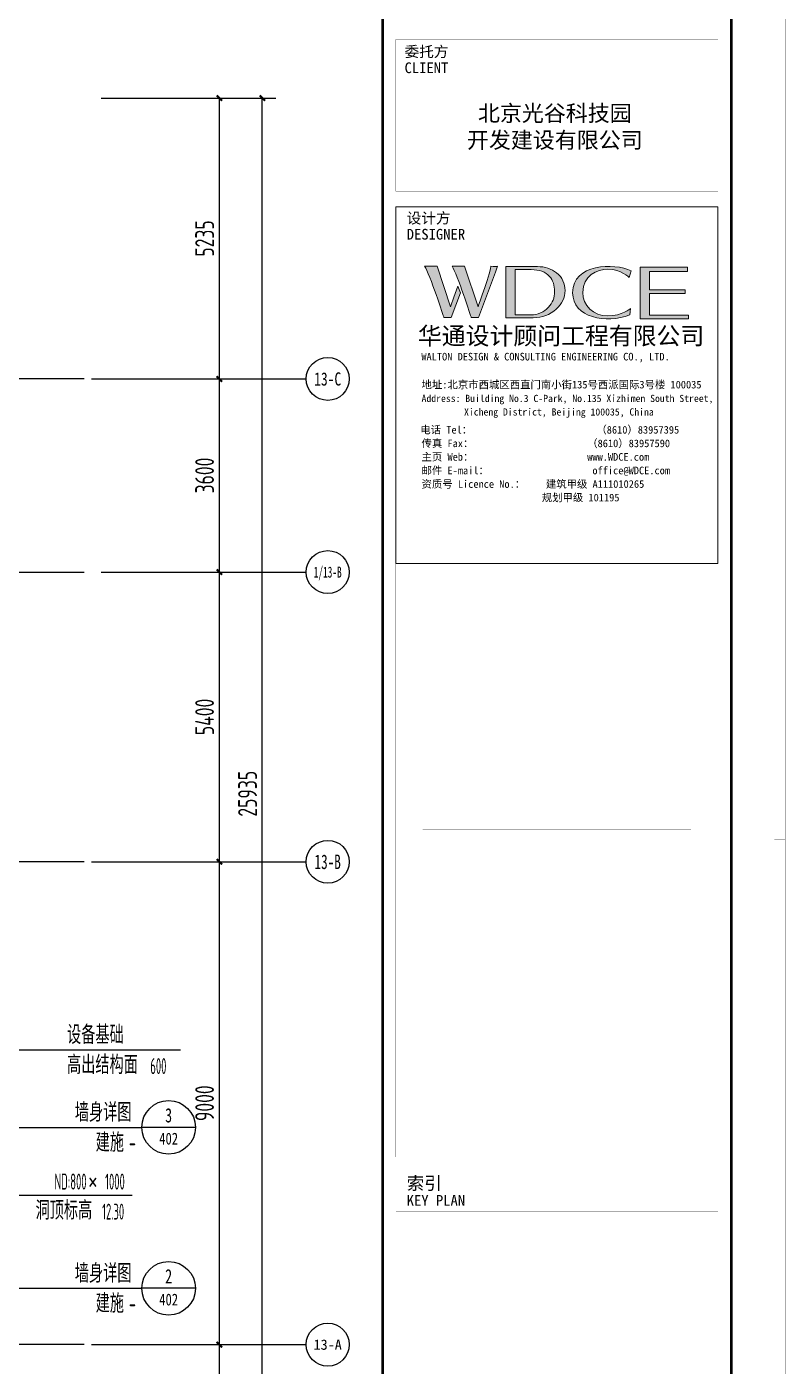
# Model space of a CAD drawing. Extents: x -228436 to 200315, y -41539 to 163917.
# Drawn here: x 59337 to 73468, y 124398 to 149364 of the extents above; entities that cross this region are included whole.
import ezdxf
from ezdxf.enums import TextEntityAlignment as Align

# ---------------------------------------------------------------- set-up
doc = ezdxf.new("R2010")
doc.units = 0
doc.header["$LTSCALE"] = 1000
doc.header["$MEASUREMENT"] = 0
doc.linetypes.add('X-104 13#平面$0$DOTE', pattern=[2.42, 2, -0.2, 0.02, -0.2])
for name, color, linetype in [('01-标注_符号', 200, 'Continuous'), ('02-TEXT_标注', 130, 'Continuous'), ('AXIS_TEXT', 7, 'Continuous'), ('X-104 13#平面$0$01-标注_符号', 200, 'Continuous'), ('X-104 13#平面$0$01-标注_轴线坐标', 132, 'Continuous'), ('X-104 13#平面$0$02-TEXT_标注', 130, 'Continuous'), ('X-104 13#平面$0$02-TEXT_轴号', 7, 'Continuous'), ('X-104 13#平面$0$A_AXIS-轴线', 36, 'X-104 13#平面$0$DOTE')]:
    doc.layers.add(name, color=color, linetype=linetype)
doc.styles.add('_TCH_DIM', font='ros1.shx', dxfattribs={"width": 0.8, "bigfont": 'jd.shx'})
doc.styles.add('COMPLEX', font='COMPLEX')
doc.styles.add('X-104 13#平面$0$_TCH_AXIS', font='STXIHEI_0.TTF', dxfattribs={"width": 0.75})
doc.styles.add('X-104 13#平面$0$_TCH_DIM', font='ros1.shx', dxfattribs={"width": 0.8, "bigfont": 'jd.shx'})
doc.styles.add('X-104 13#平面$0$_TCH_DIM_T3', font='ros1.shx', dxfattribs={"width": 0.8, "bigfont": 'jd.shx'})
doc.styles.add('X-104 13#平面$0$_TCH_LABEL', font='STXIHEI_0.TTF', dxfattribs={"width": 0.75})
doc.styles.add('图签信息$0$hwxh', font='STXIHEI_0.TTF')
doc.styles.add('图签信息$0$华文细黑', font='STXIHEI_0.TTF', dxfattribs={"height": 10})
doc.dimstyles.new('X-104 13#平面$0$_TCH_ARCH&&100', dxfattribs={"dimtxt": 350, "dimasz": 100, "dimexe": 250, "dimexo": 300, "dimgap": 100, "dimtad": 1, "dimdec": 0, "dimzin": 0, "dimdsep": 46, "dimtxsty": 'X-104 13#平面$0$_TCH_DIM_T3', "dimblk": 'X-104 13#平面$0$_ArchTick', "dimcen": 0.09, "dimclrt": 7, "dimazin": 2, "dimtfac": 1, "dimtdec": 0, "dimtix": 1, "dimtmove": 2, "dimatfit": 3, "dimfxl": 0, "dimtolj": 1, "dimtzin": 0, "dimarcsym": 0})

# ---------------------------------------------------------------- blocks, each defined once
blk = doc.blocks.new('图框-A1')
for points, const_width in [([(0, 0), (841, 0), (841, 594), (0, 594)], 0.05), ([(766, 584), (25, 584), (25, 10), (766, 10)], 0.5)]:
    blk.add_lwpolyline(points, close=True, dxfattribs=dict(const_width=const_width))
at = {"const_width": 0.05}
blk.add_lwpolyline([(841, 297), (839, 297)], dxfattribs=at)
blk = doc.blocks.new('_AXISO')
blk.add_circle((0, 0), 0.5)
at = {"layer": 'AXIS_TEXT', "style": 'COMPLEX', "width": 1.041667}
blk.add_attdef('A', text='', height=0.56, dxfattribs=at).set_placement((-0.25, -0.28), (0.25, -0.28), align=Align.FIT)
blk = doc.blocks.new('X-104 13#平面$0$_ArchTick')
at = {"color": 0, "linetype": 'ByBlock', "const_width": 0.4}
blk.add_lwpolyline([(-0.5, -0.5), (0.5, 0.5)], dxfattribs=at)
blk = doc.blocks.new('*D793')
at = {"layer": 'Defpoints', "color": 0, "transparency": 16777216}
for p in [(60425, 23235), (63725, 23235), (60425, -2700)]:
    blk.add_point(p, dxfattribs=at)
at = {"layer": 'X-104 13#平面$0$01-标注_轴线坐标', "color": 0, "lineweight": -2, "transparency": 16777216}
for p, q in [((60725, 23235), (63975, 23235)), ((63725, -2700), (63725, 23235)), ((60725, -2700), (63975, -2700))]:
    blk.add_line(p, q, dxfattribs=at)
at = {"layer": 'X-104 13#平面$0$01-标注_轴线坐标', "color": 0, "lineweight": -2, "transparency": 16777216, "xscale": 100, "yscale": 100, "zscale": 100}
for p, rotation in [((63725, 23235), 90), ((63725, -2700), 270)]:
    blk.add_blockref('X-104 13#平面$0$_ArchTick', p, dxfattribs=dict(at, rotation=rotation))
at = {"layer": 'X-104 13#平面$0$01-标注_轴线坐标', "color": 7, "transparency": 16777216, "insert": (63450, 10268), "char_height": 350, "attachment_point": 5, "rotation": 90, "style": 'X-104 13#平面$0$_TCH_DIM_T3'}
blk.add_mtext('\\A1;25935', dxfattribs=at)
blk = doc.blocks.new('*D794')
at = {"layer": 'Defpoints', "color": 0, "transparency": 16777216}
for p in [(60425, 0), (62925, 0), (60425, -2700)]:
    blk.add_point(p, dxfattribs=at)
at = {"layer": 'X-104 13#平面$0$01-标注_轴线坐标', "color": 0, "lineweight": -2, "transparency": 16777216}
for p, q in [((60725, 0), (63175, 0)), ((62925, -2700), (62925, 0)), ((60725, -2700), (63175, -2700))]:
    blk.add_line(p, q, dxfattribs=at)
at = {"layer": 'X-104 13#平面$0$01-标注_轴线坐标', "color": 0, "lineweight": -2, "transparency": 16777216, "xscale": 100, "yscale": 100, "zscale": 100}
for p, rotation in [((62925, 0), 90), ((62925, -2700), 270)]:
    blk.add_blockref('X-104 13#平面$0$_ArchTick', p, dxfattribs=dict(at, rotation=rotation))
at = {"layer": 'X-104 13#平面$0$01-标注_轴线坐标', "color": 7, "transparency": 16777216, "insert": (62650, -1350), "char_height": 350, "attachment_point": 5, "rotation": 90, "style": 'X-104 13#平面$0$_TCH_DIM_T3'}
blk.add_mtext('\\A1;2700', dxfattribs=at)
blk = doc.blocks.new('*D795')
at = {"layer": 'Defpoints', "color": 0, "transparency": 16777216}
for p in [(60425, 9000), (62925, 9000), (60425, 0)]:
    blk.add_point(p, dxfattribs=at)
at = {"layer": 'X-104 13#平面$0$01-标注_轴线坐标', "color": 0, "lineweight": -2, "transparency": 16777216}
for p, q in [((60725, 9000), (63175, 9000)), ((62925, 0), (62925, 9000)), ((60725, 0), (63175, 0))]:
    blk.add_line(p, q, dxfattribs=at)
at = {"layer": 'X-104 13#平面$0$01-标注_轴线坐标', "color": 0, "lineweight": -2, "transparency": 16777216, "xscale": 100, "yscale": 100, "zscale": 100}
for p, rotation in [((62925, 9000), 90), ((62925, 0), 270)]:
    blk.add_blockref('X-104 13#平面$0$_ArchTick', p, dxfattribs=dict(at, rotation=rotation))
at = {"layer": 'X-104 13#平面$0$01-标注_轴线坐标', "color": 7, "transparency": 16777216, "insert": (62650, 4500), "char_height": 350, "attachment_point": 5, "rotation": 90, "style": 'X-104 13#平面$0$_TCH_DIM_T3'}
blk.add_mtext('\\A1;9000', dxfattribs=at)
blk = doc.blocks.new('*D796')
at = {"layer": 'Defpoints', "color": 0, "transparency": 16777216}
for p in [(60425, 14400), (62925, 14400), (60425, 9000)]:
    blk.add_point(p, dxfattribs=at)
at = {"layer": 'X-104 13#平面$0$01-标注_轴线坐标', "color": 0, "lineweight": -2, "transparency": 16777216}
for p, q in [((60725, 14400), (63175, 14400)), ((62925, 9000), (62925, 14400)), ((60725, 9000), (63175, 9000))]:
    blk.add_line(p, q, dxfattribs=at)
at = {"layer": 'X-104 13#平面$0$01-标注_轴线坐标', "color": 0, "lineweight": -2, "transparency": 16777216, "xscale": 100, "yscale": 100, "zscale": 100}
for p, rotation in [((62925, 14400), 90), ((62925, 9000), 270)]:
    blk.add_blockref('X-104 13#平面$0$_ArchTick', p, dxfattribs=dict(at, rotation=rotation))
at = {"layer": 'X-104 13#平面$0$01-标注_轴线坐标', "color": 7, "transparency": 16777216, "insert": (62650, 11700), "char_height": 350, "attachment_point": 5, "rotation": 90, "style": 'X-104 13#平面$0$_TCH_DIM_T3'}
blk.add_mtext('\\A1;5400', dxfattribs=at)
blk = doc.blocks.new('*D797')
at = {"layer": 'Defpoints', "color": 0, "transparency": 16777216}
for p in [(60425, 18000), (62925, 18000), (60425, 14400)]:
    blk.add_point(p, dxfattribs=at)
at = {"layer": 'X-104 13#平面$0$01-标注_轴线坐标', "color": 0, "lineweight": -2, "transparency": 16777216}
for p, q in [((60725, 18000), (63175, 18000)), ((62925, 14400), (62925, 18000)), ((60725, 14400), (63175, 14400))]:
    blk.add_line(p, q, dxfattribs=at)
at = {"layer": 'X-104 13#平面$0$01-标注_轴线坐标', "color": 0, "lineweight": -2, "transparency": 16777216, "xscale": 100, "yscale": 100, "zscale": 100}
for p, rotation in [((62925, 18000), 90), ((62925, 14400), 270)]:
    blk.add_blockref('X-104 13#平面$0$_ArchTick', p, dxfattribs=dict(at, rotation=rotation))
at = {"layer": 'X-104 13#平面$0$01-标注_轴线坐标', "color": 7, "transparency": 16777216, "insert": (62650, 16200), "char_height": 350, "attachment_point": 5, "rotation": 90, "style": 'X-104 13#平面$0$_TCH_DIM_T3'}
blk.add_mtext('\\A1;3600', dxfattribs=at)
blk = doc.blocks.new('*D798')
at = {"layer": 'Defpoints', "color": 0, "transparency": 16777216}
for p in [(60425, 23235), (62925, 23235), (60425, 18000)]:
    blk.add_point(p, dxfattribs=at)
at = {"layer": 'X-104 13#平面$0$01-标注_轴线坐标', "color": 0, "lineweight": -2, "transparency": 16777216}
for p, q in [((60725, 23235), (63175, 23235)), ((62925, 18000), (62925, 23235)), ((60725, 18000), (63175, 18000))]:
    blk.add_line(p, q, dxfattribs=at)
at = {"layer": 'X-104 13#平面$0$01-标注_轴线坐标', "color": 0, "lineweight": -2, "transparency": 16777216, "xscale": 100, "yscale": 100, "zscale": 100}
for p, rotation in [((62925, 23235), 90), ((62925, 18000), 270)]:
    blk.add_blockref('X-104 13#平面$0$_ArchTick', p, dxfattribs=dict(at, rotation=rotation))
at = {"layer": 'X-104 13#平面$0$01-标注_轴线坐标', "color": 7, "transparency": 16777216, "insert": (62650, 20618), "char_height": 350, "attachment_point": 5, "rotation": 90, "style": 'X-104 13#平面$0$_TCH_DIM_T3'}
blk.add_mtext('\\A1;5235', dxfattribs=at)
blk = doc.blocks.new('图签信息$0$logo2')
h = blk.add_hatch(color=7)
h.paths.add_polyline_path([(19.021, -7.36), (15.845, -7.36), (15.845, -3.972), (18.974, -3.972), (18.974, -4.243), (16.461, -4.243), (16.461, -5.448), (18.811, -5.448), (18.811, -5.686), (16.474, -5.686), (16.474, -7.116), (19.021, -7.116)])
edge = h.paths.add_edge_path()
edge.add_spline(control_points=[(15.259, -4.206), (15.259, -4.206), (15.127, -4.646), (15.127, -4.646), (15.127, -4.646), (14.62, -4.101), (13.734, -4.101), (13.035, -4.101), (12.071, -4.537), (12.076, -5.621), (12.08, -6.488), (12.766, -7.164), (13.734, -7.168), (14.656, -7.172), (15.227, -6.68), (15.227, -6.68), (15.227, -6.68), (15.164, -7.108), (15.164, -7.108), (13.632, -7.703), (11.417, -7.291), (11.411, -5.643), (11.404, -3.721), (14.157, -3.665), (15.259, -4.206)], knot_values=[0, 0, 0, 0, 1, 1, 1, 2, 2, 2, 3, 3, 3, 4, 4, 4, 5, 5, 5, 6, 6, 6, 7, 7, 7, 8, 8, 8, 8], degree=3, periodic=0)
edge = h.paths.add_edge_path(flags=16)
edge.add_spline(control_points=[(10.229, -5.566), (10.229, -5.16), (10.12, -4.83), (9.897, -4.576), (9.63, -4.273), (9.228, -4.122), (8.69, -4.122), (8.69, -4.122), (7.638, -4.122), (7.638, -4.122), (7.638, -4.122), (7.638, -7.098), (7.638, -7.098), (7.638, -7.098), (8.663, -7.098), (8.663, -7.098), (9.133, -7.098), (9.519, -6.934), (9.823, -6.604), (10.095, -6.309), (10.229, -5.964), (10.229, -5.566)], knot_values=[0, 0, 0, 0, 1, 1, 1, 2, 2, 2, 3, 3, 3, 4, 4, 4, 5, 5, 5, 6, 6, 6, 7, 7, 7, 7], degree=3, periodic=0)
edge = h.paths.add_edge_path()
edge.add_spline(control_points=[(10.919, -5.505), (10.919, -5.962), (10.725, -6.366), (10.336, -6.719), (9.92, -7.098), (9.414, -7.288), (8.817, -7.288), (8.817, -7.288), (7.028, -7.288), (7.028, -7.288), (7.028, -7.288), (7.028, -3.925), (7.028, -3.925), (7.028, -3.925), (9.095, -3.925), (9.095, -3.925), (9.593, -3.925), (10.015, -4.063), (10.363, -4.34), (10.733, -4.637), (10.919, -5.026), (10.919, -5.505)], knot_values=[0, 0, 0, 0, 1, 1, 1, 2, 2, 2, 3, 3, 3, 4, 4, 4, 5, 5, 5, 6, 6, 6, 7, 7, 7, 7], degree=3, periodic=0)
at = {"lineweight": 0}
blk.add_lwpolyline([(19.021, -7.36), (15.845, -7.36), (15.845, -3.972), (18.974, -3.972), (18.974, -4.243), (16.461, -4.243), (16.461, -5.448), (18.811, -5.448), (18.811, -5.686), (16.474, -5.686), (16.474, -7.116), (19.021, -7.116), (19.021, -7.36)], dxfattribs=at)
for points, knots in [([(10.919, -5.505), (10.919, -5.962), (10.725, -6.366), (10.336, -6.719), (9.92, -7.098), (9.414, -7.288), (8.817, -7.288), (8.817, -7.288), (7.028, -7.288), (7.028, -7.288), (7.028, -7.288), (7.028, -3.925), (7.028, -3.925), (7.028, -3.925), (9.095, -3.925), (9.095, -3.925), (9.593, -3.925), (10.015, -4.063), (10.363, -4.34), (10.733, -4.637), (10.919, -5.026), (10.919, -5.505)], [0, 0, 0, 0, 1, 1, 1, 2, 2, 2, 3, 3, 3, 4, 4, 4, 5, 5, 5, 6, 6, 6, 7, 7, 7, 7]), ([(10.229, -5.566), (10.229, -5.16), (10.12, -4.83), (9.897, -4.576), (9.63, -4.273), (9.228, -4.122), (8.69, -4.122), (8.69, -4.122), (7.638, -4.122), (7.638, -4.122), (7.638, -4.122), (7.638, -7.098), (7.638, -7.098), (7.638, -7.098), (8.663, -7.098), (8.663, -7.098), (9.133, -7.098), (9.519, -6.934), (9.823, -6.604), (10.095, -6.309), (10.229, -5.964), (10.229, -5.566)], [0, 0, 0, 0, 1, 1, 1, 2, 2, 2, 3, 3, 3, 4, 4, 4, 5, 5, 5, 6, 6, 6, 7, 7, 7, 7]), ([(15.259, -4.206), (15.259, -4.206), (15.127, -4.646), (15.127, -4.646), (15.127, -4.646), (14.62, -4.101), (13.734, -4.101), (13.035, -4.101), (12.071, -4.537), (12.076, -5.621), (12.08, -6.488), (12.766, -7.164), (13.734, -7.168), (14.656, -7.172), (15.227, -6.68), (15.227, -6.68), (15.227, -6.68), (15.164, -7.108), (15.164, -7.108), (13.632, -7.703), (11.417, -7.291), (11.411, -5.643), (11.404, -3.721), (14.157, -3.665), (15.259, -4.206)], [0, 0, 0, 0, 1, 1, 1, 2, 2, 2, 3, 3, 3, 4, 4, 4, 5, 5, 5, 6, 6, 6, 7, 7, 7, 8, 8, 8, 8])]:
    blk.add_open_spline(points, degree=3, knots=knots, dxfattribs=at)
blk = doc.blocks.new('图签信息$0$logo1')
h = blk.add_hatch(color=8)
edge = h.paths.add_edge_path()
edge.add_spline(control_points=[(3.863, -5.205), (3.635, -5.88), (3.386, -6.562), (3.386, -6.562), (3.386, -6.562), (2.503, -3.908), (2.503, -3.908), (2.503, -3.908), (1.802, -3.905), (1.687, -3.908), (2.021, -4.386), (2.952, -7.271), (2.952, -7.271), (2.952, -7.271), (3.437, -7.271), (3.437, -7.271), (3.437, -7.271), (4.032, -5.659), (4.032, -5.659), (4.032, -5.659), (3.863, -5.205), (3.863, -5.205)], knot_values=[0, 0, 0, 0, 1, 1, 1, 2, 2, 2, 3, 3, 3, 4, 4, 4, 5, 5, 5, 6, 6, 6, 7, 7, 7, 7], degree=3, periodic=0)
h = blk.add_hatch(color=7)
edge = h.paths.add_edge_path()
edge.add_spline(control_points=[(6.038, -3.908), (6.09, -4.101), (5.198, -6.562), (5.198, -6.562), (5.198, -6.562), (4.302, -3.908), (4.302, -3.908), (4.302, -3.908), (3.6, -3.905), (3.486, -3.908), (3.821, -4.386), (4.751, -7.271), (4.751, -7.271), (4.751, -7.271), (5.236, -7.271), (5.236, -7.271), (5.236, -7.271), (6.333, -4.3), (6.333, -4.3), (6.333, -4.3), (6.482, -3.908), (6.482, -3.908), (6.482, -3.908), (6.214, -3.914), (6.038, -3.908)], knot_values=[0, 0, 0, 0, 1, 1, 1, 2, 2, 2, 3, 3, 3, 4, 4, 4, 5, 5, 5, 6, 6, 6, 7, 7, 7, 8, 8, 8, 8], degree=3, periodic=0)
at = {"color": 8, "lineweight": 0}
blk.add_open_spline([(3.863, -5.205), (3.635, -5.88), (3.386, -6.562), (3.386, -6.562), (3.386, -6.562), (2.503, -3.908), (2.503, -3.908), (2.503, -3.908), (1.802, -3.905), (1.687, -3.908), (2.021, -4.386), (2.952, -7.271), (2.952, -7.271), (2.952, -7.271), (3.437, -7.271), (3.437, -7.271), (3.437, -7.271), (4.032, -5.659), (4.032, -5.659), (4.032, -5.659), (3.863, -5.205), (3.863, -5.205)], degree=3, knots=[0, 0, 0, 0, 1, 1, 1, 2, 2, 2, 3, 3, 3, 4, 4, 4, 5, 5, 5, 6, 6, 6, 7, 7, 7, 7], dxfattribs=at)
at = {"lineweight": 0}
blk.add_open_spline([(6.038, -3.908), (6.09, -4.101), (5.198, -6.562), (5.198, -6.562), (5.198, -6.562), (4.302, -3.908), (4.302, -3.908), (4.302, -3.908), (3.6, -3.905), (3.486, -3.908), (3.821, -4.386), (4.751, -7.271), (4.751, -7.271), (4.751, -7.271), (5.236, -7.271), (5.236, -7.271), (5.236, -7.271), (6.333, -4.3), (6.333, -4.3), (6.333, -4.3), (6.482, -3.908), (6.482, -3.908), (6.482, -3.908), (6.214, -3.914), (6.038, -3.908)], degree=3, knots=[0, 0, 0, 0, 1, 1, 1, 2, 2, 2, 3, 3, 3, 4, 4, 4, 5, 5, 5, 6, 6, 6, 7, 7, 7, 8, 8, 8, 8], dxfattribs=at)
blk.add_blockref('图签信息$0$logo2', (0, 0))
blk = doc.blocks.new('图签信息$0$时间-logo')
at = {"layer": 'Defpoints', "lineweight": 0}
blk.add_lwpolyline([(0, -23.457), (-21.166, -23.457), (-21.166, 0), (0, 0), (0, -23.457)], dxfattribs=at)
blk.add_blockref('图签信息$0$logo1', (-20.967, 0))
at = {"style": '图签信息$0$hwxh'}
for s, height, p in [('华通设计顾问工程有限公司 ', 1.15, (-19.726, -9.054)), ('WALTON DESIGN & CONSULTING ENGINEERING CO., LTD.', 0.5, (-19.497, -10.096)), ('地址:北京市西城区西直门南小街135号西派国际3号楼 100035', 0.5, (-19.485, -11.936)), ('Address: Building No.3 C-Park, No.135 Xizhimen South Street, ', 0.47, (-19.485, -12.827)), ('Xicheng District, Beijing 100035, China ', 0.47, (-16.691, -13.718)), ('电话 Tel：                        （8610）83957395 ', 0.5, (-19.564, -14.906)), ('传真 Fax：                      （8610）83957590 ', 0.5, (-19.485, -15.798)), ('主页 Web：                      www.WDCE.com ', 0.5, (-19.485, -16.689)), ('邮件 E-mail：                    office@WDCE.com ', 0.5, (-19.485, -17.58)), ('资质号 Licence No.：    建筑甲级 A111010265 ', 0.5, (-19.485, -18.472)), ('   规划甲级 101195', 0.5, (-12.602, -19.363))]:
    blk.add_text(s, height=height, dxfattribs=at).set_placement(p)
blk = doc.blocks.new('图签信息')
at = {"const_width": 0.5}
blk.add_lwpolyline([(-65, 0), (0, 0), (0, 500.5), (-65, 500.5)], close=True, dxfattribs=at)
at = {"const_width": 0.05}
for points in [[(-2.5, 407.85), (-2.5, 436.12), (-62.5, 436.12), (-62.5, 407.85)], [(-62.5, 407.85), (-2.5, 407.85)], [(-62.5, 404.92), (-62.5, 227.83)], [(-62.5, 404.92), (-2.5, 404.92)], [(-62.5, 227.83), (-2.5, 227.83), (-2.5, 404.92)], [(-57.5, 338.36), (-7.5, 338.36)], [(-57.5, 288.83), (-7.5, 288.83)], [(-57.5, 234.85), (-7.5, 234.85)], [(-62.5, 227.83), (-2.5, 227.83)], [(-62.5, 217.74), (-2.5, 217.74)]]:
    blk.add_lwpolyline(points, dxfattribs=at)
at = {"ltscale": 0.001, "xscale": 2.834689937531525, "yscale": 2.834689937531525, "zscale": 2.834689937531525}
blk.add_blockref('图签信息$0$时间-logo', (-2.5, 404.92), dxfattribs=at)
at = {"style": '图签信息$0$华文细黑'}
for s, height, p in [('委托方', 2, (-60.9, 434.86)), ('CLIENT', 2, (-60.9, 431.86)), ('设计方', 2, (-60.5, 403.83)), ('DESIGNER', 2, (-60.5, 400.83)), ('索引', 2.4, (-60.5, 224.14)), ('KEY PLAN', 2, (-60.5, 220.74))]:
    blk.add_text(s, height=height, dxfattribs=at).set_placement(p, align=Align.TOP_LEFT)
at = {"color": 4, "ltscale": 0.001, "insert": (-32.9, 419.71), "char_height": 3, "width": 58.4895, "attachment_point": 5, "style": '图签信息$0$华文细黑'}
blk.add_mtext('北京光谷科技园\\P开发建设有限公司', dxfattribs=at)
blk = doc.blocks.new('图签-A1')
at = {"color": 2}
blk.add_blockref('图签信息', (0, 0), dxfattribs=at)
blk = doc.blocks.new('X-104 13#平面$0$zzzzx')
at = {"layer": 'X-104 13#平面$0$01-标注_轴线坐标'}
for p, q in [((60543.5, 18000), (64543.5, 18000)), ((61784.1, 14400), (64543.5, 14400)), ((60543.5, 9000), (64543.5, 9000)), ((60543.5, 0), (64543.5, 0))]:
    blk.add_line(p, q, dxfattribs=at)
at = {"layer": 'X-104 13#平面$0$A_AXIS-轴线', "linetype": 'X-104 13#平面$0$DOTE'}
for p, q in [((60408.4, 18000), (-2925, 18000)), ((60408.4, 9000), (-2925, 9000)), ((60408.4, 0), (-2925, 0))]:
    blk.add_line(p, q, dxfattribs=at)
at = {"layer": 'X-104 13#平面$0$01-标注_轴线坐标'}
ref = blk.add_blockref('_AXISO', (64943.5, 18000), dxfattribs=dict(at, xscale=800, yscale=800, zscale=800))
ref.add_attrib('A', '13-C', dxfattribs={"layer": 'X-104 13#平面$0$02-TEXT_轴号', "height": 246.19, "style": 'X-104 13#平面$0$_TCH_AXIS', "width": 0.90321}).set_placement((64692, 17876.9), (65195, 17876.9), align=Align.FIT)
ref = blk.add_blockref('_AXISO', (64943.5, 14400), dxfattribs=dict(at, xscale=800, yscale=800, zscale=800))
ref.add_attrib('A', '1/13-B', dxfattribs={"layer": 'X-104 13#平面$0$02-TEXT_轴号', "height": 206.12, "style": 'X-104 13#平面$0$_TCH_AXIS', "width": 0.837263}).set_placement((64683.1, 14296.9), (65203.8, 14296.9), align=Align.FIT)
ref = blk.add_blockref('_AXISO', (64943.5, 9000), dxfattribs=dict(at, xscale=800, yscale=800, zscale=800))
ref.add_attrib('A', '13-B', dxfattribs={"layer": 'X-104 13#平面$0$02-TEXT_轴号', "height": 271, "style": 'X-104 13#平面$0$_TCH_AXIS', "width": 0.894301}).set_placement((64698.4, 8864.5), (65188.5, 8864.5), align=Align.FIT)
ref = blk.add_blockref('_AXISO', (64943.5, 0), dxfattribs=dict(at, xscale=800, yscale=800, zscale=800))
ref.add_attrib('A', '13-A', dxfattribs={"layer": 'X-104 13#平面$0$02-TEXT_轴号', "height": 191.38, "style": 'X-104 13#平面$0$_TCH_AXIS', "width": 1.256422}).set_placement((64680.3, -95.7), (65206.6, -95.7), align=Align.FIT)
for p1, p2, distance, picture, middle in [((60425, -2700), (60425, 23235.1), -3300, '*D793', (63450, 10267.5)), ((60425, 18000), (60425, 23235.1), -2500, '*D798', (62650, 20617.5)), ((60425, 14400), (60425, 18000), -2500, '*D797', (62650, 16200)), ((60425, 9000), (60425, 14400), -2500, '*D796', (62650, 11700)), ((60425, 0), (60425, 9000), -2500, '*D795', (62650, 4500)), ((60425, -2700), (60425, 0), -2500, '*D794', (62650, -1350))]:
    dim = blk.add_aligned_dim(p1=p1, p2=p2, distance=distance, dimstyle='X-104 13#平面$0$_TCH_ARCH&&100', dxfattribs=at)
    dim.commit()
    dim.dimension.update_dxf_attribs({"geometry": picture, "text_midpoint": middle})
blk = doc.blocks.new('X-104 13#平面')
at = {"layer": 'X-104 13#平面$0$01-标注_符号'}
for p, q in [((57250, 128850), (59896, 128850)), ((59896, 128850), (61480.2, 128850)), ((62480.2, 128850), (61480.2, 128850)), ((57250, 125850), (59896, 125850)), ((59896, 125850), (61480.2, 125850)), ((62480.2, 125850), (61480.2, 125850))]:
    blk.add_line(p, q, dxfattribs=at)
for centre in [(61980.2, 128850), (61980.2, 125850)]:
    blk.add_circle(centre, 500, dxfattribs=at)
at = {"layer": 'X-104 13#平面$0$A_AXIS-轴线', "linetype": 'X-104 13#平面$0$DOTE'}
blk.add_line((39500, 139200), (60408.4, 139200), dxfattribs=at)
at = {"xscale": 100, "yscale": 100, "zscale": 100}
for name, p in [('图框-A1', (-10634.5, 104514.8)), ('图签-A1', (72465.5, 105514.8))]:
    blk.add_blockref(name, p, dxfattribs=at)
blk.add_blockref('X-104 13#平面$0$zzzzx', (0, 124800))
at = {"layer": 'X-104 13#平面$0$02-TEXT_标注', "style": 'X-104 13#平面$0$_TCH_DIM'}
for s, height, width, p in [('墙身详图', 347.29, 0.8, (60231.3, 128955)), ('建施', 347.29, 0.8, (60620, 128395)), ('-', 350, 0.64, (61240.8, 128395)), ('墙身详图', 347.29, 0.8, (60231.3, 125955)), ('建施', 347.29, 0.8, (60620, 125395)), ('-', 350, 0.64, (61240.8, 125395))]:
    blk.add_text(s, height=height, dxfattribs=dict(at, width=width)).set_placement(p)
at = {"layer": 'X-104 13#平面$0$02-TEXT_标注', "style": 'X-104 13#平面$0$_TCH_LABEL'}
for s, height, width, p, p2 in [('3', 266.5, 0.860171, (61916.4, 128941.8), (62043.9, 128941.8)), ('402', 220.92, 0.954354, (61804.3, 128530.2), (62156.1, 128530.2)), ('2', 266, 0.894032, (61914, 125941.8), (62046.3, 125941.8)), ('402', 220.92, 0.954354, (61804.3, 125530.2), (62156.1, 125530.2))]:
    blk.add_text(s, height=height, dxfattribs=dict(at, width=width)).set_placement(p, p2, align=Align.FIT)

msp = doc.modelspace()

# ---------------------------------------------------------------- linework, layer by layer
at = {"layer": '01-标注_符号'}
for p, q in [((56077.4, 130298.1), (59982, 130298.1)), ((56077.4, 130298.1), (59982, 130298.1)), ((59982, 130298.1), (62201.5, 130298.1)), ((56123.8, 127585.3), (61299.7, 127585.3))]:
    msp.add_line(p, q, dxfattribs=at)

# ---------------------------------------------------------------- block references
msp.add_blockref('X-104 13#平面', (0, 0))

# ---------------------------------------------------------------- texts
at = {"layer": '02-TEXT_标注', "style": '_TCH_DIM'}
for s, height, width, p in [('设备基础', 347.29, 0.8, (60087, 130403.1)), ('高出结构面', 347.29, 0.8, (60087, 129843.1)), ('600', 297.5, 0.564706, (61638.9, 129843.1)), ('ND:800', 297.5, 0.564706, (59853.9, 127690.3)), ('×', 347.3, 0.8, (60486.7, 127690.3)), ('1000', 297.5, 0.564706, (60797.1, 127690.3)), ('洞顶标高', 347.29, 0.8, (59499.5, 127130.3)), ('12.30', 297.5, 0.564706, (60741.1, 127130.3))]:
    msp.add_text(s, height=height, dxfattribs=dict(at, width=width)).set_placement(p)

doc.saveas('drawing.dxf')
